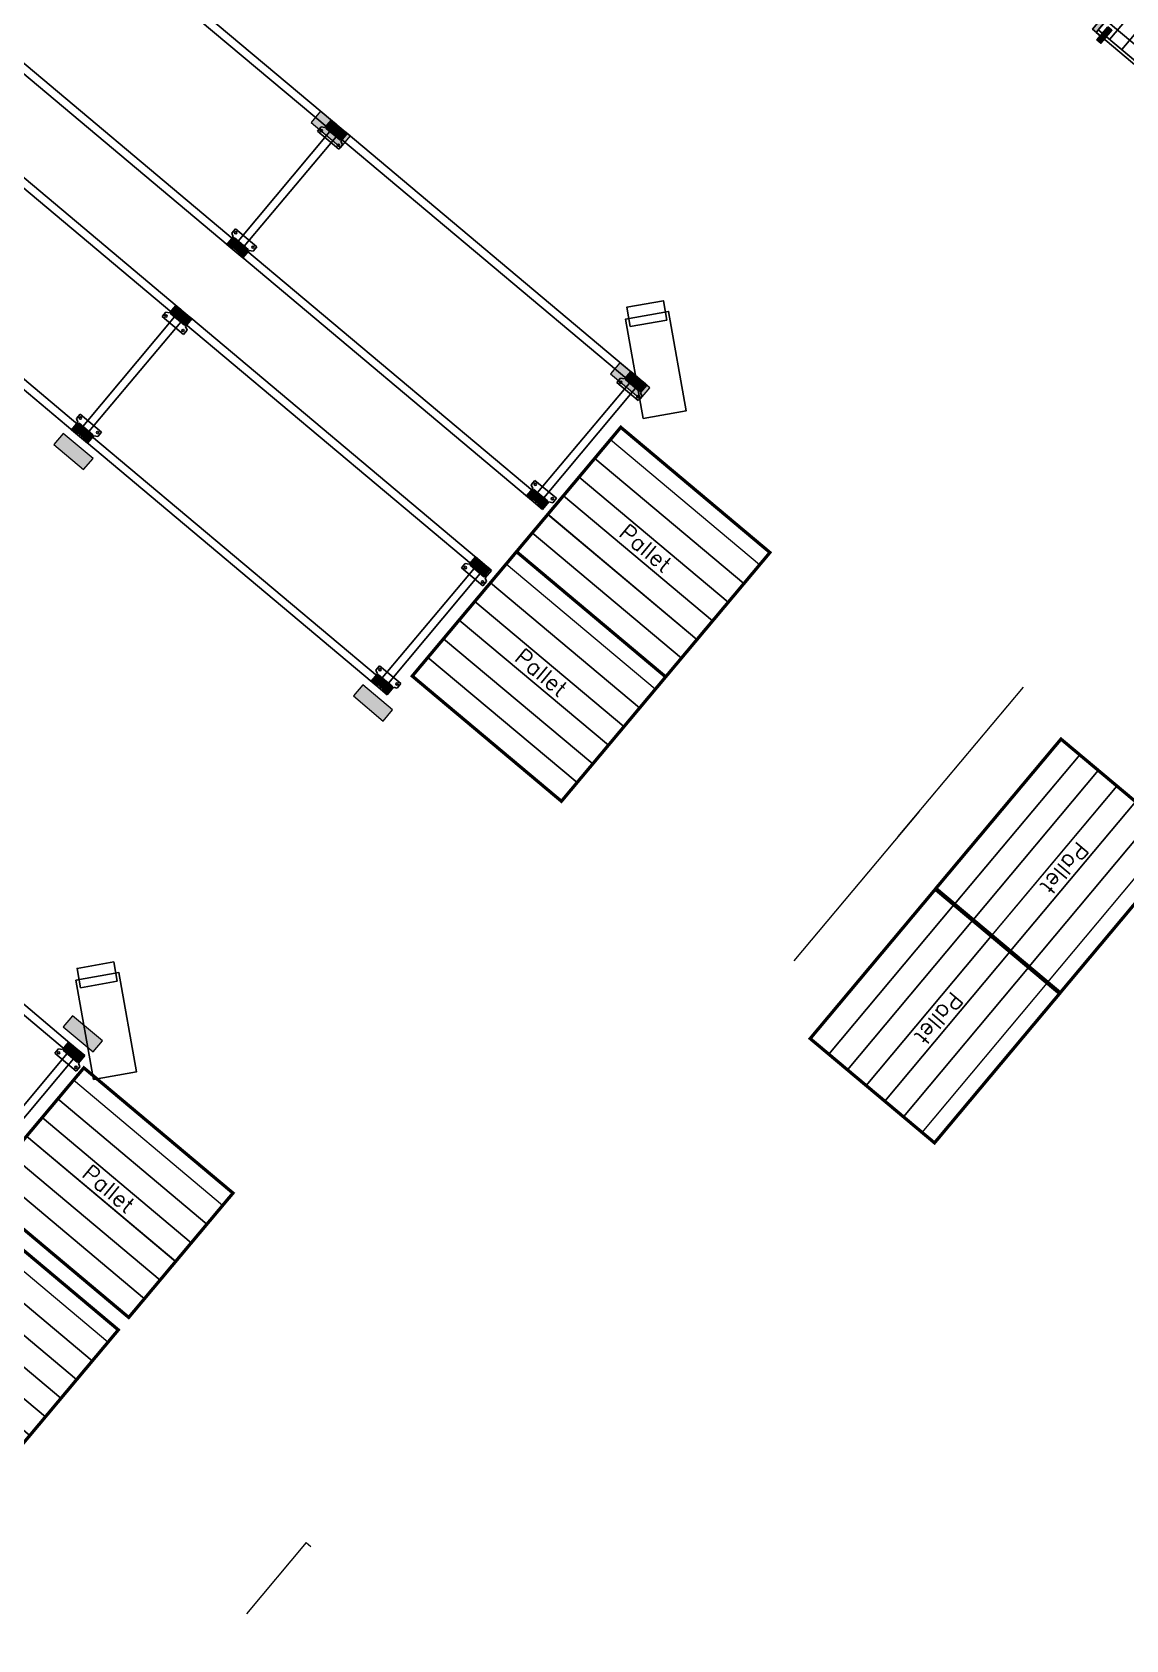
# Model space of a CAD drawing. Header units: metres. Extents: x 822482 to 822767, y 9662202 to 9662512.
# Drawn here: x 822657.66 to 822664.41, y 9662413.14 to 9662423.04 of the extents above; entities that cross this region are included whole.
import ezdxf

# ---------------------------------------------------------------- set-up
doc = ezdxf.new("R2010")
doc.units = ezdxf.units.M
for name, color, linetype, lineweight in [('#ARQ_MOB', 250, 'Continuous', 0), ('20006_ARQ_1400_3PV$0$ELETRICA', 130, 'Continuous', 0), ('ARQ_NE_PORTAPALLETS', 251, 'Continuous', 0)]:
    doc.layers.add(name, color=color, linetype=linetype, lineweight=lineweight)
for name, color, linetype in [('#ARQ_TEXTO', 8, 'Continuous'), ('ARQ_NE_EQUIPAMENTOS', 7, 'Continuous'), ('wbc_gond_planta', 7, 'Continuous')]:
    doc.layers.add(name, color=color, linetype=linetype)
doc.layers.add('ARQ_NE_COTAS', color=7, linetype='Continuous', true_color=0x000000)
doc.styles.add('ROMANS', font='romans', dxfattribs={"height": 0.2})

# ---------------------------------------------------------------- blocks, each defined once
blk = doc.blocks.new('100100T11R230100')
at = {"layer": 'wbc_gond_planta'}
for points in [[(3, -1), (3, 0), (0, 0), (0, -6), (11, -6), (11, 0), (8, 0), (8, -1)], [(244, -1), (244, 0), (241, 0), (241, -6), (252, -6), (252, 0), (249, 0), (249, -1)], [(8, -99), (8, -100), (11, -100), (11, -94), (0, -94), (0, -100), (3, -100), (3, -99)], [(249, -99), (249, -100), (252, -100), (252, -94), (241, -94), (241, -100), (244, -100), (244, -99)]]:
    blk.add_hatch(color=8, dxfattribs=at).paths.add_polyline_path(points)
at = {"layer": 'wbc_gond_planta', "color": 8, "linetype": 'Continuous'}
for p, q in [((-0.9759548485362757, 0), (11.97604515146395, 0)), ((-0.9759548485362757, -6.0145163657171), (-0.9759548485362757, 0)), ((11.97604515146395, 0), (11.97604515146395, -6.014526026236581)), ((240.0240451514637, 0), (252.9760451514639, 0)), ((240.0240451514637, -6.0145163657171), (240.0240451514637, 0)), ((252.9760451514639, 0), (252.9760451514639, -6.014526026236581)), ((-3.09997742426367, -7.185541744968759), (-0.9759548485362757, -6.0145163657171)), ((-3.09997742426367, -10.69999999999982), (-3.09997742426367, -7.185541744968759)), ((11.97604515146395, -6.014526026237036), (14.10002257573615, -7.185542341804648)), ((14.10002257573615, -7.185542341804648), (14.10002257573615, -10.69999999999982)), ((237.9000225757363, -7.185541744968759), (240.0240451514637, -6.0145163657171)), ((237.9000225757363, -10.69999999999982), (237.9000225757363, -7.185541744968759)), ((252.9760451514639, -6.014526026237036), (255.1000225757361, -7.185542341804648)), ((255.1000225757361, -7.185542341804648), (255.1000225757361, -10.69999999999982)), ((14.10002257573615, -10.69999999999982), (-3.09997742426367, -10.69999999999982)), ((255.1000225757361, -10.69999999999982), (237.9000225757363, -10.69999999999982)), ((14.10002257573615, -89.30000000000018), (-3.09997742426367, -89.30000000000018)), ((-3.09997742426367, -89.30000000000018), (-3.09997742426367, -92.81445825503124)), ((-3.09997742426367, -92.81445825503124), (-0.9759548485362757, -93.9854836342829)), ((-0.9759548485362757, -93.9854836342829), (-0.9759548485362757, -100)), ((11.97604515146395, -93.98547397376296), (14.10002257573615, -92.81445765819535)), ((11.97604515146395, -100), (11.97604515146395, -93.98547397376342)), ((14.10002257573615, -92.81445765819535), (14.10002257573615, -89.30000000000018)), ((255.1000225757361, -89.30000000000018), (237.9000225757363, -89.30000000000018)), ((237.9000225757363, -89.30000000000018), (237.9000225757363, -92.81445825503124)), ((237.9000225757363, -92.81445825503124), (240.0240451514637, -93.9854836342829)), ((240.0240451514637, -93.9854836342829), (240.0240451514637, -100)), ((252.9760451514639, -93.98547397376296), (255.1000225757361, -92.81445765819535)), ((252.9760451514639, -100), (252.9760451514639, -93.98547397376342)), ((255.1000225757361, -92.81445765819535), (255.1000225757361, -89.30000000000018)), ((-0.9759548485362757, -100), (11.97604515146395, -100)), ((240.0240451514637, -100), (252.9760451514639, -100))]:
    blk.add_line(p, q, dxfattribs=at)
at = {"layer": 'wbc_gond_planta', "color": 8}
for p, q in [((3, 0), (0, 0)), ((0, 0), (0, -6)), ((3, -1), (3, 0)), ((8, 0), (8, -1)), ((8, 0), (11, 0)), ((11, 0), (241, 0)), ((11, 0), (11, -6)), ((244, 0), (241, 0)), ((241, 0), (241, -6)), ((244, -1), (244, 0)), ((249, 0), (249, -1)), ((249, 0), (252, 0)), ((252, 0), (252, -6)), ((11, -6), (0, -6)), ((8, -1), (3, -1)), ((3, -94), (3, -6)), ((8, -94), (8, -6)), ((11, -5), (241, -5)), ((252, -6), (241, -6)), ((249, -1), (244, -1)), ((244, -94), (244, -6)), ((249, -94), (249, -6)), ((0, -100), (0, -94)), ((11, -94), (0, -94)), ((8, -99), (3, -99)), ((3, -99), (3, -100)), ((8, -100), (8, -99)), ((11, -100), (11, -94)), ((11, -95), (241, -95)), ((241, -100), (241, -94)), ((252, -94), (241, -94)), ((249, -99), (244, -99)), ((244, -99), (244, -100)), ((249, -100), (249, -99)), ((252, -100), (252, -94)), ((3, -100), (0, -100)), ((8, -100), (11, -100)), ((11, -100), (241, -100)), ((244, -100), (241, -100)), ((249, -100), (252, -100))]:
    blk.add_line(p, q, dxfattribs=at)
for points in [[(3, -1), (3, 0), (0, 0), (0, -6), (11, -6), (11, 0), (8, 0), (8, -1)], [(244, -1), (244, 0), (241, 0), (241, -6), (252, -6), (252, 0), (249, 0), (249, -1)], [(8, -99), (8, -100), (11, -100), (11, -94), (0, -94), (0, -100), (3, -100), (3, -99)], [(249, -99), (249, -100), (252, -100), (252, -94), (241, -94), (241, -100), (244, -100), (244, -99)]]:
    blk.add_lwpolyline(points, close=True, dxfattribs=at)
for centre in [(-1.399977424263852, -9), (12.40002257573633, -9), (239.6000225757361, -9), (253.4000225757363, -9), (-1.399977424263852, -91), (12.40002257573633, -91), (239.6000225757361, -91), (253.4000225757363, -91)]:
    blk.add_circle(centre, 0.7000000000000001, dxfattribs=at)
blk = doc.blocks.new('protetor')
blk.add_hatch(color=8).paths.add_polyline_path([(-3.5, -5), (-3.5, -14), (20.5, -14), (20.5, -5)])
at = {"color": 8}
blk.add_lwpolyline([(-3.5, -5), (-3.5, -14), (20.5, -14), (20.5, -5)], close=True, dxfattribs=at)
blk = doc.blocks.new('Pallet')
at = {"layer": '20006_ARQ_1400_3PV$0$ELETRICA', "true_color": 0xe3e3e3}
h = blk.add_hatch(dxfattribs=at)
h.set_pattern_fill('ANGLE', color=254, scale=100, angle=270)
h.set_pattern_definition([(270, (-6260213.5565766, 2250736.615733074), (698.5, -1.3e-13), [508, -190.5]), (0, (-6260213.5565766, 2250736.615733074), (1.7e-13, 698.5), [508, -190.5])])
h.paths.add_polyline_path([(38752.00000000704, -4411.686839036225), (38752.00000000704, -4291.678140122055), (38632.00000000733, -4291.678140122055), (38632.0000000066, -4411.686839036225)])
at = {"layer": '#ARQ_MOB', "transparency": 33554687, "const_width": 2}
blk.add_lwpolyline([(38575.32516398458, -4328.342116569729), (38455.32516398234, -4328.342116569729), (38455.32516398234, -4428.342116570631), (38575.32516398458, -4428.342116570631)], close=True, dxfattribs=at)
for points in [[(38575.32516398205, -4328.342116569729), (38455.32516398234, -4328.342116569729), (38455.32516398234, -4328.342116569729), (38575.32516398205, -4328.342116569729), (38575.32516398205, -4330.833417654497)], [(38575.32516398205, -4338.33341765457), (38455.32516398234, -4338.33341765457), (38455.32516398234, -4353.333417654715), (38575.32516398205, -4353.333417654715), (38575.32516398205, -4338.33341765457)], [(38575.32516398205, -4353.333417654715), (38455.32516398234, -4353.333417654715), (38455.32516398234, -4368.333417654861), (38575.32516398205, -4368.333417654861), (38575.32516398205, -4353.333417654715)], [(38575.32516398205, -4368.333417654861), (38455.32516398234, -4368.333417654861), (38455.32516398234, -4383.333417655004), (38575.32516398205, -4383.333417655004), (38575.32516398205, -4368.333417654861)], [(38575.32516398205, -4383.32471873927), (38455.32516398234, -4383.32471873927), (38455.32516398234, -4398.324718739414), (38575.32516398205, -4398.324718739414), (38575.32516398205, -4383.32471873927)], [(38575.32516398205, -4398.316019823679), (38455.32516398234, -4398.316019823679), (38455.32516398234, -4413.316019823823), (38575.32516398205, -4413.316019823823), (38575.32516398205, -4398.316019823679)], [(38575.32516398205, -4413.307320908089), (38455.32516398234, -4413.307320908089), (38455.32516398234, -4428.307320908233), (38575.32516398205, -4428.307320908233), (38575.32516398205, -4413.307320908089)]]:
    blk.add_lwpolyline(points)
at = {"layer": '#ARQ_TEXTO', "insert": (38515, -4375.504917245576), "char_height": 10.00007616569247, "width": 346, "attachment_point": 5, "style": 'ROMANS'}
blk.add_mtext('Pallet', dxfattribs=at)
blk = doc.blocks.new('Car4n80x100x180')
at = {"transparency": 33554687}
h = blk.add_hatch(color=8, dxfattribs=at)
h.paths.add_polyline_path([(0, -80), (2.999999999999801, -80), (2.999999999999886, -2.999999999999659), (0, -2.999999999999659)])
h.paths.add_polyline_path([(96.99999999999943, -80), (100, -80), (100, -2.999999999999659), (97.00000000000045, -2.999999999999659)])
h.paths.add_polyline_path([(0, -2.999999999999659), (100, -2.999999999999659), (100, 0), (0, 0)])
for points in [[(6.295251075653141, -8.26317296127263), (6.295251075653027, 2.263172961267287), (9.529846799114353, 2.263172961267287), (9.52984679911458, -8.26317296127263)], [(93.70474892438176, -8.263172961315604), (93.70474892438165, 2.263172961224313), (90.47015320092032, 2.263172961224313), (90.47015320092044, -8.263172961315604)], [(6.295251075635747, -72.73682703872998), (6.295251075635747, -83.2631729612699), (9.529846799097072, -83.2631729612699), (9.529846799097072, -72.73682703872998)], [(93.70474892436425, -72.73682703872998), (93.70474892436425, -83.2631729612699), (90.47015320090293, -83.2631729612699), (90.47015320090293, -72.73682703872998)]]:
    blk.add_hatch(color=9, dxfattribs=at).paths.add_polyline_path(points)
h = blk.add_hatch(dxfattribs=at)
h.set_pattern_fill('ANSI37', color=8, scale=3.093750000000001, angle=315.0000000000001, style=0)
h.set_pattern_definition([(7.993605777301127e-14, (-31.96686838937546, -68.2631729612699), (-1.509903313490213e-14, 9.822656250000001), []), (90, (-31.96686838937546, -68.2631729612699), (-9.822656250000001, -1.4210854715202e-14), [])])
h.paths.add_polyline_path([(2.999999999999886, -2.999999999999659), (2.999999999999886, -78), (97.00000000000045, -78), (97.00000000000045, -2.999999999999659)])
at = {"color": 8, "transparency": 33554687}
for p, q in [((3.000000000000227, -3.000000000000114), (2.999999999999801, -80)), ((97.00000000000045, -78), (97.00000000000045, -2.999999999999659))]:
    blk.add_line(p, q, dxfattribs=at)
at = {"color": 5, "transparency": 33554687}
for p, q in [((97.00000000000045, -2.999999999999659), (3.000000000000227, -3.000000000000114)), ((3.000000000000227, -3.000000000000114), (3.000000000000227, -3.000000000000114)), ((86.99999999999943, -78), (2.999999999999886, -78))]:
    blk.add_line(p, q, dxfattribs=at)
at = {"color": 8, "transparency": 33554687}
for points in [[(0, 0), (0, -80), (100, -80), (100, 0)], [(6.295251075653141, -8.26317296127263), (6.295251075653027, 2.263172961267287), (9.529846799114466, 2.263172961267287), (9.529846799114466, -8.26317296127263)], [(93.70474892438176, -8.263172961315604), (93.70474892438165, 2.263172961224313), (90.47015320092032, 2.263172961224313), (90.47015320092032, -8.263172961315604)], [(2.999999999999886, -2.999999999999659), (2.999999999999886, -78), (97.00000000000045, -78), (97.00000000000045, -2.999999999999659)], [(6.295251075635747, -72.73682703872998), (6.295251075635747, -83.2631729612699), (9.529846799097072, -83.2631729612699), (9.529846799097072, -72.73682703872998)], [(93.70474892436425, -72.73682703872998), (93.70474892436425, -83.2631729612699), (90.47015320090293, -83.2631729612699), (90.47015320090293, -72.73682703872998)]]:
    blk.add_lwpolyline(points, close=True, dxfattribs=at)
blk.add_lwpolyline([(100, -80), (100, 0), (0, 0), (0, -80), (2.999999999999801, -80), (2.999999999999886, -2.999999999999659), (97.00000000000045, -2.999999999999659), (96.99999999999943, -80), (90, -80)], dxfattribs=at)
blk = doc.blocks.new('A$C8f1b9c42')
at = {"layer": 'ARQ_NE_EQUIPAMENTOS', "transparency": 33554687, "xscale": -0.01, "yscale": 0.01, "zscale": 0.01, "rotation": 180}
blk.add_blockref('Car4n80x100x180', (342.2849993482232, -240.9206449538469), dxfattribs=at)
at = {"layer": 'ARQ_NE_PORTAPALLETS'}
for name, p, xscale, yscale, zscale, rotation in [('Pallet', (728.4906820170581, -273.4075778285041), 0.01, 0.01, 0.01, 180.000000003544), ('Pallet', (728.4906820151955, -274.5074662994593), 0.01, 0.01, 0.01, 180.000000003544), ('Pallet', (296.4525579689071, -620.0057977419347), 0.01000000000000001, 0.01000000000000001, 0.01000000000000001, 90.01673999543836), ('Pallet', (296.4532671794295, -621.2125560073182), 0.01000000000000001, 0.01000000000000001, 0.01000000000000001, 90.01673999543836), ('protetor', (344.1016604518518, -234.1865741861984), 0.01000000003725292, 0.01000000003725292, 0.01000000003725292, 180.000000003544), ('protetor', (346.511660461314, -234.1865741871297), 0.01000000003725292, 0.01000000003725292, 0.01000000003725292, 180.000000003544), ('100100T11R230100', (346.5116604622453, -235.1865741880611), 0.01000000003725292, 0.01000000003725292, 0.01000000003725292, 180.000000003544), ('100100T11R230100', (348.9216604717076, -235.1865741852671), 0.01000000003725292, 0.01000000003725292, 0.01000000003725292, 180.000000003544), ('Pallet', (728.4906820179895, -278.6573835853487), 0.01, 0.01, 0.01, 180.000000003544), ('Pallet', (728.4906820142642, -279.65738358628), 0.01, 0.01, 0.01, 180.000000003544)]:
    blk.add_blockref(name, p, dxfattribs=dict(at, xscale=xscale, yscale=yscale, zscale=zscale, rotation=rotation))
at = {"layer": 'ARQ_NE_PORTAPALLETS', "xscale": 0.01000000003725292, "yscale": 0.01000000003725292, "zscale": 0.01000000003725292}
for name, p in [('100100T11R230100', (343.9916604533792, -230.2855945331976)), ('protetor', (343.9916604543105, -231.2855945629999)), ('100100T11R230100', (343.9916604515165, -235.6765741724521)), ('100100T11R230100', (346.4016604581848, -235.6765741724521)), ('protetor', (343.9916604515165, -236.5354002909735)), ('protetor', (346.4016604591161, -236.5354002909735))]:
    blk.add_blockref(name, p, dxfattribs=at)

msp = doc.modelspace()

# ---------------------------------------------------------------- linework, layer by layer
at = {"layer": 'ARQ_NE_COTAS', "color": 1}
for points in [[(822661.4310230411, 9662420.658871511), (822661.3221400729, 9662421.269904388), (822661.5869635378, 9662421.317094589), (822661.6958465052, 9662420.706061713)], [(822661.3503101319, 9662421.224320844), (822661.3291774477, 9662421.342913901), (822661.5552185349, 9662421.383193279), (822661.5763512134, 9662421.26460022)], [(822658.0429682934, 9662416.586701753), (822657.9340853252, 9662417.19773463), (822658.1989087901, 9662417.24492483), (822658.3077917575, 9662416.633891955)], [(822657.9622553842, 9662417.152151085), (822657.9411227, 9662417.270744143), (822658.1671637872, 9662417.31102352), (822658.1882964657, 9662417.19243046)]]:
    msp.add_lwpolyline(points, close=True, dxfattribs=at)

# ---------------------------------------------------------------- block references
at = {"ltscale": 10, "rotation": 140.0090103764572}
msp.add_blockref('A$C8f1b9c42', (822772.889044792, 9662018.469655523), dxfattribs=at)

doc.saveas('drawing.dxf')
